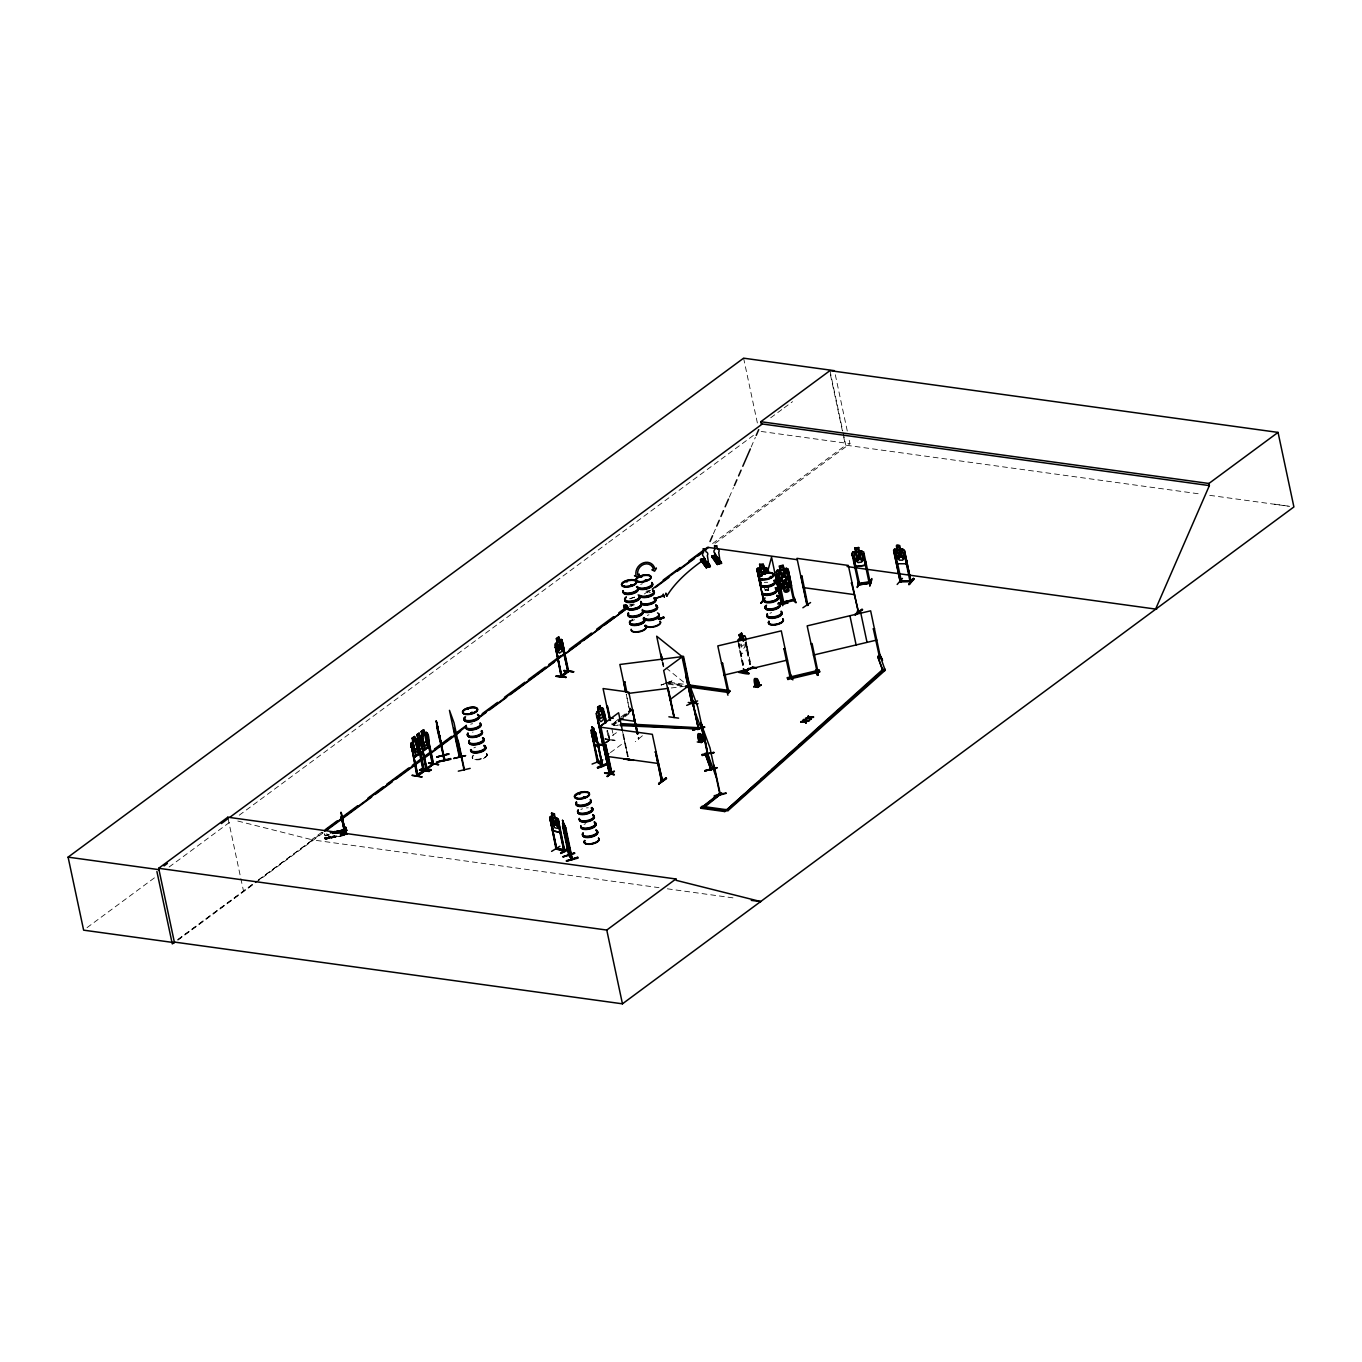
<?xml version="1.0" encoding="UTF-8"?>
<svg xmlns="http://www.w3.org/2000/svg" width="1362" height="1362" viewBox="0 0 1362 1362"><rect width="100%" height="100%" fill="white"/><g stroke="black" fill="none" stroke-linecap="round" stroke-linejoin="round"><path stroke-width="0.75" stroke-dasharray="5 3.75" d="M739.975 651.019L741.49 654.049L747.04 649.963L747.074 645.792M747.023 649.963L747.091 645.792M472.614 732.262L473.023 732.109M487.358 754.565L487.29 755.484L486.83 753.765M632.24 604.711L631.117 604.847L632.377 604.558M745.184 643.817L744.622 647.563L742.409 649.197L739.907 643.834M487.273 755.484C484.395 759.587 476.53 761.273 472.699 758.515M629.755 708.802L628.41 714.08L629.806 711.253M630.265 708.138L628.886 713.943L630.231 708.155M608.678 739.481L609.257 739.43M609.393 738.953L609.001 740.434M713.382 533.819L715.901 528.03M729.334 497.147L733.539 487.511M751.177 446.991L755.382 437.338M333.23 836.54L334.643 835.945L333.264 836.149M472.75 756.08L472.631 758.719M613.581 734.305L613.343 735.31M638.046 738L638.71 739.106L638.557 738M638.08 738.238L638.829 737.761L638.489 738.817M610.057 740.043L605.068 743.703M631.1 606.396L633.347 604.047M613.853 724.329L614.977 723.273L614.058 725.248L613.853 724.329L618.042 724.55M334.524 836.455L324.803 838.311M604.575 742.903L608.746 739.787M604.745 743.652L609.955 740.06L607.895 730.321M616.441 732.705L609.393 737.489M642.404 735.752L635.322 741.626M770.705 417.776L782.435 409.111M784.12 407.868L792.514 401.671M87.049 927.624L155.438 877.094M169.126 866.998L232.408 820.247M239.235 815.208L606.907 543.608M608.627 542.348L753.986 434.972M178.116 939.593L256.448 881.554M258.15 880.295L312.63 839.911L236.358 820.673M321.824 832.216L311.592 839.775L658.953 887.649M644.362 593.968L649.487 590.172M712.615 543.54L845.785 445.17L1201.335 494.168M177.724 939.576L256.992 881.027M258.678 879.784L322.879 832.352M647.12 592.845L650.525 590.325M177.843 940.189L253.877 884.023M255.579 882.763L323.901 832.301M629.636 606.465L633.058 603.945M715.033 543.387L849.973 443.706L849.105 439.654M616.901 722.677L613.7 725.044L611.827 724.788L619.642 717.961M621.225 716.787L630.827 709.687M611.827 724.788L616.628 721.247M623.03 716.514L631.032 710.606M611.64 723.869L613.513 724.124L616.714 721.758M623.098 717.042L632.7 709.942M624.903 716.77L629.704 713.228M744.01 644.686L741.813 646.32L741.098 642.966M610.414 752.607L624.8 741.967M609.444 740.485L607.248 730.798M609.631 739.975L607.554 730.27M667.005 682.992C686.431 675.756 646.916 689.819 666.614 683.128M629.789 598.718L635.696 596.709M629.857 598.837L637.705 596.198M649.282 592.555L650.372 592.368M631.117 605.903L634.539 604.728M325.195 835.876L328.957 834.429M325.075 835.519L329.076 834.736M324.786 834.821L324.548 833.833L325.16 835.655L329.11 834.889M329.178 835.144L325.058 835.349M324.854 838.447L326.846 837.153L327.425 838.72M328.361 837.051L330.489 836.285L331.068 837.851M324.718 838.09L334.524 835.774M336.652 835.859L324.701 837.919M343.003 835.723L325.195 839.179L338.866 835.945M344.841 834.855L325.212 839.332L344.875 834.974M671.262 687.98L683.588 686.431M614.79 740.485L605.034 739.14M638.608 739.106L638.778 737.744M629.84 711.492L626.248 694.109L629.755 711.492M764.252 582.357L767.708 582.289M765.614 589.644L767.827 589.593M768.577 590.189L765.018 590.376A7.627 3.082 -12 0 1 768.594 589.065M614.058 725.248L618.246 725.469M738.289 643.579L742.92 666.903M604.898 738.732L615.096 740.332L605.375 738.987M761.188 431.465L849.973 443.706M1209.745 495.342L1289.695 506.358M669.61 682.26L684.116 684.252M665.66 682.6L682.226 684.882M668.214 683.298L682.702 685.29M668.402 684.201L682.907 686.21M667.346 888.807L734.51 898.069M1274.509 504.178L1288.077 506.102M672.062 680.796L661.302 685.035M666.069 667.959L685.018 683.179M334.609 835.315L335.239 837.136L334.66 835.57M328.31 836.796L328.889 838.362M326.778 833.578L327.289 834.889M324.667 837.664L325.297 839.486M835.315 374.754L847.385 431.533M829.952 370.634L842.703 430.681M843.146 432.741L845.785 445.17M830.462 374.788L843.231 434.767M843.657 436.844L845.427 445.119M743.601 358.172L757.391 423.071M767.964 586.716L768.679 590.359L764.984 590.427L764.269 586.784M767.759 586.647L768.526 590.24M745.831 639.987L750.649 663.686M745.763 642.217L750.734 665.592M745.457 642.745L750.428 666.103M745.116 642.694L750.087 666.069M738.919 643.102L743.89 666.478M738.596 643.051L743.55 666.427M737.915 641.349L743.243 666.954M662.988 662.204L663.839 666.222M662.562 661.864L663.89 668.367M662.068 661.523L663.447 668.027M623.558 734.578L628.257 756.676M622.366 730.509L627.933 756.642M622.911 734.765L627.61 756.88M613.513 724.124L613.7 725.044M611.793 728.244L613.36 735.616M606.907 730.764L608.899 740.553M333.009 837.392L332.481 836.081M228.101 818.579L240.41 876.515M240.853 878.575L243.628 891.599M764.865 589.848A7.746 3.133 -12 0 1 766.568 589.116M769.922 613.309A7.627 3.082 -12 0 1 771.59 612.594M580.876 809.471A7.627 3.082 -12 0 1 582.578 808.773M586.426 807.904A7.627 3.082 -12 0 1 588.299 807.802M584.026 824.385A7.644 3.099 -12 0 1 585.745 823.687M470.673 724.209A7.644 3.099 -12 0 1 472.58 723.682M486.694 753.697A7.661 3.099 -12 0 1 478.607 759.417A7.661 3.099 -12 0 1 473.806 755.178M486.592 753.544A7.593 3.082 -12 0 1 479.543 759.077A7.593 3.082 -12 0 1 472.818 755.876M473.857 747.891A7.644 3.099 -12 0 1 475.559 747.176M646.014 591.244A7.627 3.082 -12 0 1 649.844 590.802M640.685 584.417A7.627 3.082 -12 0 1 642.404 583.719M647.29 615.454A7.627 3.082 -12 0 1 648.993 614.756M631.44 621.225A7.627 3.082 -12 0 1 634.556 619.71M629.567 604.949A7.61 3.082 -12 0 1 631.27 604.251M631.253 620.749A7.746 3.133 -12 0 1 632.683 619.914M631.168 620.323A7.746 3.133 -12 0 1 632.598 619.489"/><path stroke-width="1.5" d="M601.936 764.354L602.889 764.525L597.782 761.835M602.481 765.24L595.483 732.518L596.318 734.186M344.671 828.266L346.135 827.892L343.616 828.249L343.888 829.509M418.985 754.088L424.484 749.917L424.603 745.831L422.68 743.907L419.087 733.045L416.755 734.799L417.725 738.476L416.108 739.702L421.454 735.531L422.543 736.178L424.45 749.985L419.104 754.105L417.691 751.007M419.717 753.339L419.768 749.287L418.134 747.244M419.905 753.424L414.269 757.51L419.973 753.39L417.811 739.6L419.768 742.154L420.926 737.404L420.466 742.613L422.901 745.712L420.16 743.737L418.883 748.742L419.496 743.312L417.164 740.468L422.186 735.02L421.267 737.2M428.894 746.58L429.132 742.494M429.081 746.665C429.081 743.158 429.626 728.636 424.28 733.488L423.514 729.896M563.97 649.725L564.106 653.879L564.157 649.708L561.995 640.038L560.889 639.374L562.097 640.055M605.494 722.439L605.443 718.251L605.528 722.439L599.842 726.525L598.463 723.494M468.511 708.989L467.66 709.279M467.643 708.887L468 708.58M471.592 712.564L471.065 713.262L473.159 712.547M473.006 712.701L472.495 713.262M549.873 817.506L553.466 830.939L560.14 832.454L560.259 828.981M560.14 832.454L558.318 819.379L557.041 817.949L550.503 816.4L549.669 817.489L556.445 848.918L565.043 850.824L564.515 849.973M580.28 793.382L579.65 793.995M582.953 797.826L584.128 797.519M583.413 797.74L584.4 797.247M626.197 581.812L627.286 581.608M626.639 581.148L627.15 581.625M630.555 585.762L631.832 585.66L631.423 584.843M630.385 585.422L632.189 585.064M641.672 576.858L640.668 576.654L641.808 576.398M641.23 576.841L641.059 576.177M644.567 580.944L645.486 579.923M644.873 580.706L646.269 580.553L645.673 579.889M646.439 580.365L646.116 580.638M698.876 741.49C693.547 723.409 708.717 742.137 700.34 741.881C695.846 738.613 700.732 725.844 702.996 740.809M755.314 686.346C749.985 668.265 765.172 686.993 756.778 686.737C752.284 683.486 757.17 670.717 759.434 685.682M412.226 775.54L421.982 776.953M431.022 770.177L421.062 769.121L431.005 769.581M421.897 776.902L412.141 775.131M430.75 770.449L421.062 769.155M597.492 744.929L603.689 745.44M597.799 744.605L603.707 744.776L602.957 745.32L597.067 715.544L609.733 773.974L602.957 743.669M597.748 744.061L603.519 744.912M739.004 672.47C742.477 668.436 759.877 677.374 739.021 672.368M345.659 832.012L344.841 831.671M707.559 564.14L707.661 565.145M718.438 561.042L718.915 561.944M707.917 564.617L707.116 564.311L707.934 564.719M693.156 702.4L692.134 702.503L692.883 703.235M551.593 851.369L559.901 846.245M707.389 752.777L705.584 742.171M711.066 768.662L710.879 770.245L711.202 768.985M710.981 770.262L700.817 722.83L709.994 747.891L719.987 794.897L719.613 793.757M718.591 561.025L718.693 561.723M663.907 595.926L654.407 598.701L663.72 595.313M906.036 563.732L906.513 560.157L905.985 563.783L897.49 563.732L895.668 560.088L897.49 563.732M566.677 833.97L566.762 836.132L562.523 820.316L565.809 827.977L572.415 859.473L569.197 855.217L562.591 822.988L565.213 826.342M562.54 823.857L562.727 822.954L563.408 823.874M758.191 575.99L758.753 572.329L767.436 572.159M443.45 756.165L436.64 726.661M443.399 755.791L444.965 760.422L436.623 723.562L436.589 724.414M422.646 743.856L422.033 747.738M789.551 576.041L787.559 572.67L778.332 574.662L777.77 578.578L778.468 574.815L787.508 572.874L789.415 576.092M780.426 584.638L778.366 581.404L780.341 584.775L789.568 582.783L790.164 578.935M899.397 553.636C899.414 550.248 904.726 548.545 900.691 554.623L903.823 558.965L900.129 555.39C899.737 560.991 895.328 559.033 899.175 554.589L896.043 550.469L899.72 553.789M852.952 552.206L852.033 553.568L855.915 566.592L865.142 565.298L865.738 561.536M607.214 776.187L613.99 771.352M607.282 776.646L614.432 771.318M613.99 771.318L607.265 776.136M802.882 607.775L810.56 602.549M782.605 573.691L785.499 569.793L783.882 574.475L787.406 578.033L785.653 582.664L788.99 586.239L785.057 583.634C784.716 589.354 779.694 588.367 784.018 582.987L780.528 579.497L782.265 574.798L778.928 571.223L782.861 573.811M858.622 584.894L851.914 553.483C853.089 550.452 858.077 553.176 854.808 548.069L858.724 547.524L859.371 551.304L861.601 552.24L863.014 558.948L861.669 562.08L858.009 562.591L855.421 560.003L853.991 553.295L855.711 551.814L854.808 548.069M853.378 555.526L852.306 555.679L853.378 555.526L859.711 584.724L859.524 583.481L858.4 583.838M853.94 563.187L855.932 566.524L865.159 565.247M858.724 547.575L854.791 548.12M859.49 551.167L863.678 551.899L870.369 583.242L858.503 584.928L858.315 583.634M862.027 550.81L852.867 552.087M862.98 554.011L864.07 553.874L862.98 554.011L869.262 583.447L869.041 582.374M858.826 582.068L857.209 587.516L858.775 581.591M858.809 581.591L857.737 586.818M859.524 583.481C871.731 580.553 876.481 583.072 858.554 584.707M870.046 582.017L870.233 583.259M871.578 580.45C866.113 597.986 875.63 564.907 869.926 585.643M869.841 585.762L870.88 579.974M897.166 584.451L902.444 578.39M763.435 600.608C764.065 597.816 765.223 600.404 760.728 603.145M761.205 603.111L763.333 600.319M726.61 690.398L727.921 695.216M817.762 674.735L816.025 669.985M815.957 670.07L817.949 675.28M817.285 675.416L815.532 670.666M817.83 675.212L815.974 670.564M782.094 600.625L782.656 605.681L782.231 600.693M781.941 603.979L775.318 574.832L781.873 604.251L781.788 603.111M767.759 571.138L771.556 557.075L781.379 604.285L787.73 603.008L779.728 604.064M413.282 743.09L415.938 739.583M623.694 682.056L624.766 681.919L623.694 682.056L625.822 692.1M711.304 769.717L697.719 706.844L688.542 681.783L698.536 729.147L686.244 674.326L687.316 674.19M692.168 702.792L693.343 702.145M692.356 703.575L693.224 703.286M693.803 701.805L693.054 705.754M693.003 705.925L693.956 702.247M417.811 774.74L417.317 776.323L411.205 743.005M410.864 744.861L411.341 743.022M422.714 749.509L426.544 769.547L419.888 738.085L420.364 736.246L426.034 732.313M560.991 639.391L555.458 643.545L554.913 645.282L561.467 676.761L561.944 675.212M555.492 643.46L556.956 654.918M602.974 745.269L596.301 713.858C596.607 711.202 601.272 706.606 603.315 708.717L606.226 722.541M596.897 712.02L596.301 713.858M776.68 590.308L777.753 586.29M704.716 562.097L704.29 561.485M604.626 773.207L614.279 774.518M668.878 716.804L678.599 718.149M419.258 752.011L423.327 771.539L423.888 769.888M425.88 768.423L427.072 767.947L426.136 769.513L422.492 751.943M432.265 763.724L433.32 763.248M432.98 763.18L432.537 764.661M602.6 745.167L603.519 743.975M764.065 573.181L765.597 569.146L764.286 569.163L763.095 572.363L759.349 569.129L762.533 573.181M750.922 668.061L744.044 672.777L745.014 671.228M568.329 671.398L561.229 676.591M598.48 743.771L598.582 747.023L594.479 744.18L593.1 740.298L591.517 729.743L592.657 730.509L593.543 737.983L596.658 742.545L594.377 731.752M591.125 730.73L591.517 729.743M783.916 568.856L783.133 565.213L779.2 566.047L780.137 569.793L778.434 571.41L779.864 578.118L782.435 580.57L783.848 587.26L787.525 586.46L786.095 579.752L787.457 576.484L786.027 569.776L783.814 568.993L783.031 565.349M569.571 855.625L563 826.019L569.52 855.574M571.58 859.184L563.732 825.236L566.149 833.255M710.028 541.531L712.547 535.743M716.735 526.09L719.255 520.301M720.941 516.453L723.46 510.665M725.146 506.8L728.5 499.088M734.373 485.57L736.893 479.782M738.579 475.934L741.098 470.145M742.784 466.281L750.343 448.915M756.216 435.414L758.736 429.626M1155.606 609.086L1209.371 485.604L1208.911 483.476L1278.05 432.401L1293.9 506.936L622.451 1003.828L174.353 942.061M419.104 754.105L417.589 750.99L416.721 740.536L417.623 738.408M414.525 736.484L412.056 738.221L416.074 756.268L413.026 741.779L412.09 743.958L413.52 750.666L415.308 752.675L417.623 751.075L414.525 736.484L418.338 754.599M558.709 636.939L556.241 638.659L557.211 642.336L556.292 644.396L557.705 651.104L559.51 653.113L561.706 651.479L562.285 647.733L558.607 636.922L559.373 640.515M739.191 640.48L740.128 638.42L739.157 634.743L740.026 638.352M714.624 545.515L714.795 549.448A2.724 2.452 -35.3 0 0 715.033 553.381L717.57 562.608L715.033 553.381M628.648 759.996L628.733 758.668M760.864 576.092L761.988 575.598L760.643 569.197L764.099 569.129L765.172 574.151M769.802 577.505C773.718 574.73 768.747 579.633 770.705 576.484M771.965 577.13L771.062 576.449M556.53 848.237L557.109 848.015M552.342 816.808L551.576 813.216L554.419 813.863L555.032 817.609L558.318 819.379L564.736 851.046L556.037 849.105L550.231 819.703L556.752 849.309L557.007 847.998M557.654 821.626L558.726 821.626L557.654 821.626L563.868 850.909L564.072 849.599M632.274 585.524L631.236 584.843M641.196 576.756L641.877 576.705M646.32 580.587L645.384 580.348M579.94 793.774L579.378 793.246M582.97 797.689L584.553 797.945M779.932 588.095L781.482 589.014L790.624 587.226L791.577 585.626L788.104 569.231L786.453 568.312L777.293 570.218L776.323 571.819L782.792 603.196C784.342 600.676 791.577 600.642 794.233 599.399M703.575 558.982L704.529 558.522M704.29 558.795L700.357 559.884L706.231 567.494M715.748 554.947L711.883 556.054L717.314 564.549L711.696 556.683L715.816 555.202L714.812 555.781L716.548 558.982M711.713 556.7L713.058 556.292L711.883 556.054M712.547 556.462L718.574 564.174L717.519 564.277M705.925 567.733L710.402 566.439L707.065 561.723L703.167 563.136L707.048 562.029M706.163 567.511L700.63 559.646L706.486 567.596L705.329 565.281L705.601 566.558L709.466 565.434M718.302 558.573L721.179 563.425M897.064 549.363L895.498 550.554L896.928 557.262L899.346 560.157L902.717 560.174L903.925 557.313L902.495 550.606L900.435 549.397L899.822 545.617C892.365 542.536 900.435 551.406 894.442 549.226L893.574 550.503L900.299 581.897L911.297 581.693L910.906 580.842M727.376 691.658L728.823 691.811M727.614 692.73L728.993 692.577L722.592 663.226L721.519 663.481L722.592 663.226M789.909 677.34C791.731 674.701 790.42 680.608 790.011 676.778M818.153 671.67L816.962 671.738L818.256 671.943M811.003 643.783L812.075 643.528L818.187 672.811L817.847 671.483M763.673 600.353L756.829 569.231L757.783 567.869L766.38 567.699L767.947 568.941L768.73 572.874L766.38 567.699M758.43 571.138L757.272 571.342L758.43 571.138L760.762 583.021A7.746 3.133 -12 0 0 767.862 586.222A7.746 3.133 -12 0 0 774.757 580.553M763.946 567.801L763.231 564.157L759.536 564.226L760.405 567.988L758.804 569.231L760.234 575.939M758.872 578.867L760.779 582.408M760.694 603.213L763.895 599.025M764.763 600.353L764.388 599.467A7.61 3.082 -12 0 0 772.322 602.379A7.61 3.082 -12 0 0 777.123 596.488M674.071 717.468L663.669 670.496L682.856 656.314L692.9 703.541M692.969 702.281L691.777 702.452M703.286 548.733L703.422 552.597A2.724 2.452 -35.3 0 0 703.711 556.581L706.282 565.877M714.437 545.856L716.718 545.77M703.916 561.995L705.499 561.416L705.005 562.251M716.872 558.778L715.322 559.05M782.758 603.025L794.608 600.489M894.442 549.226L902.887 549.346L904.47 550.503L911.025 581.949L904.47 550.503M894.187 552.444L895.174 552.444L901.508 581.659L900.061 580.587M900.52 549.278L902.921 549.226M910.071 581.71L903.976 552.512L911.093 581.693M904.811 552.7L903.823 552.7M901.116 580.774L899.89 580.791L901.303 581.625M909.867 580.893L911.008 580.604M909.918 580.944L901.167 581.08L910.803 580.893M908.812 584.553L913.562 578.475L908.812 584.553L914.225 579.054L913.493 578.475M603.025 765.597L597.952 762.073M423.156 770.79L416.721 775.199L417.47 774.672M418.134 775.778L411.494 746.529L416.976 776.272L424.484 771.045L417.742 739.702L416.704 739.089M433.644 764.269L426.97 732.824L425.863 732.33M602.396 744.146L603.451 743.669M567.648 670.972C571.887 669.712 561.587 676.863 561.672 676.659M568.703 671.483L561.927 640.14M620.136 724.669L697.582 728.772L698.706 727.717L621.259 723.614M620.34 725.571L699.2 728.993M761.426 575.939L761.477 575.275M885.062 669.951L880.056 655.905L877.758 656.45L882.559 669.593L884.772 670.649L727.972 810.662L725.963 810.526L882.559 669.593L884.874 669.048L874.83 677.578M725.963 810.526L744.963 793.552M748.13 790.726L756.046 783.644M760.796 779.404L768.713 772.339M771.879 769.513L794.063 749.713M798.813 745.457L806.73 738.391M813.063 732.739L833.646 714.352M836.813 711.526L846.33 703.03M851.08 698.791L871.663 680.404M725.759 809.607L727.785 809.743L884.568 669.729M471.15 713.007L471.848 712.377M579.548 793.62L579.361 793.433A7.61 3.082 -12 0 0 577.403 799A7.61 3.082 -12 0 0 589.44 794.88A7.61 3.082 -12 0 0 579.293 793.28L579.514 793.45M583.481 797.11L584.843 797.059M727.512 691.624L727.938 692.883L717.808 645.911L781.277 630.861L791.271 677.816M727.734 692.696L728.874 692.594M791.169 676.71L789.841 677.033M790.318 678.055L791.186 677.612M816.791 671.789L817.353 673.015L807.172 625.873L870.641 610.823L880.584 658.016L879.324 657.471M818.256 672.76L817.353 672.981M879.511 657.131L880.584 656.842L880.703 657.982M755.348 685.869L756.897 684.984M783.048 603.196L782.52 601.97L783.593 601.681M782.69 602.106L794.54 599.569M602.106 765.376L595.96 736.212M419.138 733.25L416.755 734.799M421.454 735.667L419.854 736.638M419.309 746.359L421.471 744.725M419.956 749.253L422.084 747.602L423.565 750.768L429.132 746.631M668.095 688.048L674.36 717.297M623.966 758.923L633.807 760.217L624.154 758.872M698.042 703.694L688.236 702.486M609.801 773.922L609.87 772.68M614.143 774.74L604.558 772.68L614.347 774.603M704.784 558.641L700.596 559.51L707.287 567.341M707.236 567.392L701.362 559.305M709.602 566.694L707.797 563.102M551.576 813.216L552.717 824.538L554.76 827.738L557.416 828.334L558.216 825.781L556.803 819.073L555.117 817.558M411.818 746.58L410.847 747.023M418.168 741.847L423.735 771.539M420.347 740.298L427.225 769.087L427.038 767.913M426.357 735.514L427.327 735.088L433.201 764.252L426.221 769.462M428.996 763.265L438.683 764.559L428.962 763.214M423.497 770.824L417.606 774.927M432.656 764.065L426.323 768.491M597.407 715.595L596.42 716.02M603.111 711.339L605.579 723.018M801.895 576.041L800.771 576.109L801.895 576.041L807.955 605.443L806.968 605.307L796.991 558.352L848.356 565.434L858.332 612.389M605.852 744.912L604.728 744.98L605.852 744.912L612.168 774.144L610.84 774.212M806.644 604.234C809.947 604.983 806.083 604.217 807.002 605.375M852.374 583.004L851.25 583.072M748.879 668.35L744.265 671.772M749.202 668.384L743.856 671.738M743.669 668.895L744.486 672.794L750.751 668.112M612.066 774.127L610.874 774.246L612.168 774.11M611.01 774.229L600.965 727.24L652.33 734.322L662.409 781.277L661.438 781.158L655.48 751.756L662.664 781.107L661.643 780.937L655.48 751.756M656.348 751.875L655.224 751.943M857.532 612.321L857.549 610.976L858.554 612.134M862.197 609.563L855.115 614.909M854.927 614.381L862.078 609.103M855.472 614.96L862.64 609.665M661.268 780.137L662.443 780L661.098 780.103M658.833 783.252C681.102 766.312 643.698 795.851 665.967 777.923M658.97 783.848L666.171 778.451M659.089 783.797L666.614 778.536M607.537 706.18L610.516 720.26M637.212 733.914L632.343 709.602L637.91 733.795M751.296 900.384L760.847 901.61L676.216 880.346L675.927 878.984L227.812 817.217L158.673 868.292L174.472 942.674L83.627 930.161L68.1 857.141L743.601 358.172L834.446 370.685M1209.371 485.604L761.256 423.837L760.796 421.709L829.952 370.634L1278.05 432.401M164.019 865.926L167.39 863.44M221.359 823.567L228.101 818.579L227.812 817.217M229.803 817.319L762.311 423.974M422.084 735.071L421.216 731.462L423.684 729.726L427.515 747.84M414.457 736.672L412.056 738.221M421.216 731.462L423.633 729.913M413.026 741.779L411.256 743.09L416.704 738.936L417.981 739.719M416.67 740.587L415.223 740.264L416.874 738.919M422.441 736.331L424.638 734.697M556.445 638.744L558.658 637.11M414.695 749.798L416.908 748.164M423.871 743.039L426.068 741.405M561.127 676.71L555.645 646.967L561.689 676.216M555.985 647.018L554.998 647.444M561.399 642.728L562.387 642.285L568.09 671.483M424.603 745.831L426.681 744.282L427.259 740.536L425.829 733.829L424.45 733.318M423.463 750.598L428.996 746.597M703.337 548.784L705.193 548.716M174.711 942.112L172.293 943.917L156.902 871.51M325.229 829.696L337.18 820.86M340.602 818.341L357.661 805.742M367.893 798.166L383.267 786.827M386.672 784.308L408.855 767.913M412.277 765.393L431.039 751.535M434.461 749.015L451.52 736.399M454.942 733.88L465.174 726.321M482.233 713.722L497.59 702.366M504.417 697.327L524.898 682.209M528.32 679.672L545.379 667.074M548.801 664.554L560.735 655.735M569.265 649.419L591.466 633.041M596.573 629.261L613.649 616.645M618.757 612.866L625.584 607.827M663.141 580.093L680.2 567.494M688.729 561.178L707.508 547.32L796.702 559.612M564.106 653.879L558.556 657.965L557.041 654.85L558.59 657.812M324.582 831.092L466.23 726.474M478.164 717.638L626.86 608.32M652.245 589.065L708.563 547.456M327.323 829.781L371.724 796.974M375.146 794.455L392.222 781.839M395.644 779.319L419.547 761.647M422.969 759.128L460.543 731.377M479.339 717.485L486.166 712.445M489.571 709.925L506.664 697.31M510.069 694.773L554.487 661.983M566.439 653.147L580.11 643.051M583.515 640.532L600.608 627.916M604.013 625.379L627.933 607.724M655.258 587.533L668.929 577.437M677.459 571.138L694.535 558.522M697.957 556.002L701.379 553.466M573.674 671.738L564.089 670.462M567.375 671.228L561.382 675.62L567.699 671.279M563.681 670.751L573.708 671.789L563.766 670.598M597.629 707.236L600.097 705.499L600.812 709.279L602.242 709.602L603.672 716.31L603.094 720.055L600.897 721.673L599.11 719.681L597.629 707.236L598.497 710.845M597.833 707.304L600.046 705.669M597.135 717.246L604.234 712.02L605.562 718.268M599.399 726.933L618.603 712.752L622.332 730.287M618.314 720.583L621.515 718.217M618.501 721.502L623.302 717.944M739.157 634.743L741.626 633.024L744.486 640.463M738.374 639.629C741.422 636.037 746.342 633.007 745.763 640.072M740.383 639.612L742.579 637.978L743.294 641.332M669.866 699.693L689.07 685.512M605.613 756.148L608.814 753.782M686.857 685.869L728.278 691.573L729.674 690.534L729.862 691.453L728.466 692.492L684.984 686.482M753.663 686.703L756.71 684.337M761.171 685.052L757.817 687.384L753.697 686.806M697.259 741.949L701.379 742.511L704.665 739.975M701.379 742.511L704.733 740.179M800.737 721.673L804.227 720.856L800.873 722.286L804.448 721.162L805.912 723.018L805.248 721.026L808.909 720.804L805.248 721.026M804.346 721.468L803.699 719.494L805.146 721.332L808.909 720.804M805.402 718.234L808.892 717.399L805.538 718.83L809.13 717.706L810.594 719.562L809.913 717.57L813.454 716.735L810.049 718.183L808.364 716.037L809.028 718.012M803.274 720.515L803.699 719.494M807.938 717.059L808.364 716.037M702.111 807.223L701.907 806.304L725.98 809.624L726.184 810.543L724.788 811.565L700.698 808.245L719.902 793.007L721.775 793.263L705.618 806.27M700.698 808.245L720.106 793.927M703.779 806.559L721.775 793.263M700.511 807.343L724.584 810.662L725.98 809.624M158.673 868.292L606.771 930.059L675.927 878.984M705.499 561.791L704.103 562.114M692.39 703.371L693.701 703.201M554.419 813.863L551.491 813.267M549.942 819.89L551.014 819.89M553.466 830.939L560.242 832.386M563.902 849.888L556.871 848.526M560.599 852.901C575.53 842.125 568.226 852.033 560.667 852.97M560.735 853.514L569.503 848.441M423.974 771.011L419.905 751.535M744.52 671.211L744.708 672.249M332.958 832.42L334.49 832.233M334.337 832.42L332.975 832.88M760.847 575.751L762.022 575.666L761.035 575.547M761.835 575.768L761.171 575.564M858.162 583.838L870.131 582.17M583.021 797.689L583.617 797.042M433.014 764.729L426.681 735.565M426.612 769.496L433.269 764.184M417.504 776.221L424.382 771.045L424.229 769.939M563.051 650.508L568.073 671.926M561.74 676.233L555.645 646.967M674.122 717.468L667.755 687.997M715.476 558.573L716.735 558.352M459.403 757.306L449.46 710.334L454.04 722.864L464.033 769.836L463.591 768.594M770.534 576.756L771.488 576.688M631.934 585.013L630.776 585.149L631.627 585.354M636.786 608.763L635.918 609.001M651.223 603.809L650.372 604.047M477.807 736.246L476.938 736.484M584.4 797.706L585.166 797.196L584.145 796.889M589.695 820.809L588.827 821.048M417.691 775.693L411.494 746.529M592.623 730.713L591.891 726.916L593.645 728.091L594.258 731.803M591.057 730.645L598.361 762.414L591.568 732.875L597.356 762.311L602.702 765.767L596.335 736.059M594.292 731.717L595.603 732.484L591.397 729.794M592.061 733.199L591.193 733.028M593.1 740.298L594.581 744.231L598.633 746.836M597.492 760.983L597.884 762.55M592.078 764.065L602.855 759.911M608.15 763.026C602.889 768.594 586.75 770.194 608.184 763.095M608.525 763.741L597.509 767.776L608.337 763.605M808.211 605.222L807.189 605.086L801.009 575.922M858.588 612.185L851.505 582.885M610.857 772.935L611.947 773.037M661.506 779.881L662.29 781.311M660.842 653.811L662.187 660.332M685.75 674.258L693.394 703.473M691.743 701.924L691.675 702.452M691.692 702.196L685.75 675.927M697.616 700.936L686.703 705.363M716.327 559.05L716.684 558.148M628.086 607.077C623.098 613.155 623.03 599.161 624.511 608.167M663.72 617.105L658.118 619.012L663.754 617.173L660.366 619.199M660.11 618.859L663.856 617.65M660.11 618.978L664.077 617.854M790.164 677.884L783.916 648.704L785.057 648.601L783.916 648.704M880.346 656.927L879.426 657.148M793.178 599.689L794.523 600.727L794.369 599.416M770.603 576.926L771.607 576.586M564.345 825.321L572.04 858.996M565.809 827.977L565.077 826.274M565.758 830.343L572.006 859.592L568.72 855.421L562.591 826.121M564.549 833.425C570.235 843.078 567.154 838.447 568.158 840.78L565.792 837.443M563.136 856.8L574.713 853.395M563.17 856.936L574.628 852.918L563 856.647M571.853 857.975L569.367 854.893M566.32 860.699L577.863 857.226L566.422 861.227L578.169 858.06M704.426 558.148L704.988 558.948L701.158 560.31L705.039 559.203L704.477 558.403M716.327 555.73L712.496 557.109L716.378 555.985M705.363 559.476L701.549 560.838L705.414 559.731M716.701 556.275L712.871 557.637L716.752 556.513M717.263 557.058L713.433 558.437L717.314 557.313M706.418 560.974L702.605 562.353M717.757 557.773L713.926 559.135L717.808 558.028M708.189 564.243L706.946 564.515L707.457 566.711M719.459 560.957C719.851 566.149 720.634 559.527 718.285 561.297L718.727 563.442M707.048 563.323C711.934 572.125 709.227 561.348 709.108 565.281L705.839 566.217M718.029 558.335C723.443 568.601 720.975 559.51 720.447 562.063L717.178 563.017M705.891 566.081L708.853 565.128L707.355 555.526A2.724 2.452 -35.3 0 0 706.01 551.848L705.346 548.92M717.229 562.881L720.192 561.927L718.693 552.325A2.724 2.452 -35.3 0 0 717.331 548.648L716.667 545.719M720.804 562.234L716.923 563.357L716.65 562.08L717.314 564.549M645.673 580.535L645.877 580.484M472.648 713.382L471.201 713.228M807.564 604.37L806.747 604.268M858.213 611.334L857.294 611.249M611.538 773.258L610.653 773.173L611.64 774.348M611.197 774.008L604.983 744.793M611.81 774.348L605.613 745.099M793.637 600.642L787.321 571.512L788.394 571.274M873.331 628.835L874.472 628.733L873.331 628.835L879.733 658.204M790.607 675.246L792.224 679.468M728.534 691.607L727.495 691.845M882.321 659.991C874.285 643.698 886.968 668.061 880.737 657.744M817.149 672.828L818.409 672.709M701.736 724.073L704.886 738.562M692.73 729.93L704.648 727.223L698.451 728.721L683.554 656.45L619.863 664.486L625.771 692.288M692.662 729.76L696.595 729.147M705.925 754.156L702.077 755.484L706.027 754.514L701.839 754.616L713.96 752.641M709.874 753.203L713.858 752.318M709.908 753.305L713.96 752.607L709.994 753.578M714.011 765.121L720.413 794.795L720.055 793.212M705.005 770.977L716.804 767.64L704.937 770.807M704.92 770.517L716.804 767.657M704.954 770.858L716.906 768.117M714.148 795.748L726.031 792.905M726.133 793.365L714.352 796.515M442.854 755.587L444.54 760.473L436.232 720.958L439.245 734.067M436.657 722.541L438.104 728.142M437.423 726.133L438.258 728.959L437.934 727.155M453.648 727.972L459.896 757.187M438.615 733.965L438.411 731.564L439.654 736.399L436.93 725.503L439.705 738.034M440.318 738.596L440.896 741.694L439.568 737.983M724.022 675.109L787.491 660.059M813.369 655.088L876.839 640.038M458.143 740.298L464.442 769.734L464.255 768.44M436.998 756.914L448.949 754.225M437.049 757.034L448.864 753.748L436.981 756.863M787.389 677.646L819.124 670.121L819.652 671.943L787.917 679.468L787.389 677.646L787.594 678.565M444.489 760.473L444.608 759.145M450.805 759.298C433.746 762.89 429.388 763.776 450.72 759.043M789.568 678.089L819.328 671.04M450.601 758.532L438.683 761.307M819.464 671.04L787.73 678.565L787.917 679.468M877.758 656.45L877.945 657.369L880.516 656.688M465.549 755.672L453.631 758.498L465.515 755.604M470.179 768.372L458.296 771.164M344.978 829.85L340.994 812.314M341.811 819.958L341.232 815.991M340.96 812.467L342.339 817.234M341.743 817.83L341.266 816.553M342.526 819.209L344.824 829.901L342.015 816.672M341.504 817.54L343.037 824.555L342.798 822.427M343.071 820.69L341.93 816.587M345.114 833.68L342.134 820.503M346.033 829.339L345.761 827.16L346.203 829.816L330.353 832.454M332.345 832.25L334.473 831.484L335.103 833.306M330.455 832.863L346.374 829.305L332.481 832.642M332.6 832.931L346.391 829.764M334.831 833.033L346.544 830.19L338.951 832.812M336.789 832.727L346.663 830.565L346.34 829.169M336.891 832.999L346.561 830.258M344.501 834.531L343.752 832.08L345.931 831.995M344.569 832.676L342.662 823.04M340.364 834.378L346.51 833.118L342.39 834.14M342.509 834.446L346.203 832.829L344.007 833.203L344.603 834.906M705.107 753.458L710.709 768.764L713.024 768.219L713.228 769.121L710.913 769.683L705.312 754.361L705.107 753.458L707.423 752.897M704.546 561.604L705.55 561.604M564.072 850.637L557.943 821.456M788.547 591.312L787.781 587.669L789.483 586.035L788.053 579.344L785.482 576.892L781.822 577.675L780.46 580.978L781.89 587.686L784.103 588.452C781.771 594.683 792.292 592.334 787.934 587.805M782.435 580.553L786.095 579.786M794.199 598.122L795.953 602.821L794.165 597.543M744.486 672.794L743.329 668.844M567.937 671.977L561.74 642.762M666.75 596.215L665.916 593.321L666.75 596.215A468.562 134.276 -5.4 0 1 704.988 558.948M631.236 585.49L630.061 585.779L631.355 585.983M472.069 712.462L472.256 712.326M583.975 797.008L585.047 797.11M602.413 764.712L598.156 761.681M809.692 717.263L813.454 716.735M813.591 717.348L809.811 717.876L808.5 716.65M805.538 718.83L809.249 718.319L810.594 719.562M805.01 720.719L808.79 720.192M800.873 722.286L804.584 721.775L805.912 723.018M777.634 603.877L787.713 603.213M628.137 693.445L667.159 688.508M685.648 686.176L689.751 685.648M756.268 667.993L752.352 667.635M438.326 764.712L428.536 762.975M419.479 770.177L429.166 771.471M901.235 581.88L900.861 580.808M602.43 764.218L602.532 765.716M472.512 712.701L471.388 712.905L472.937 712.854M691.896 703.524L681.97 656.518L656.688 636.207L661.745 659.991M763.35 599.518L764.388 599.263M625.635 724.737L640.293 725.52M650.764 726.082L667.499 726.967M677.97 727.512L692.628 728.295M877.945 657.369L882.746 670.496L884.772 670.649M721.673 563.272L717.859 564.345M900.18 581.88L893.744 550.486M706.435 567.596L700.545 559.254M758.004 684.814L759.468 685.205M556.803 849.275L550.725 820.06M763.503 600.574L756.88 569.163M564.243 849.99L557.16 848.356M564.481 851.046L558.437 821.814M752.216 667.022L756.625 667.857L752.369 667.431M749.083 673.475L739.243 671.653M623.949 759.06L633.619 760.371M760.796 421.709L1208.911 483.476M847.079 566.558L1156.661 609.223M803.205 587.567L854.57 594.649M738.306 639.527L737.932 641.383M757 684.269L761.12 684.933M688.253 684.831L729.674 690.534M694.654 686.601L700.868 687.452M705.022 688.031L711.236 688.883M715.373 689.444L719.511 690.023M723.648 690.602L729.862 691.453M568.448 670.376L567.528 671.977M630.827 709.687L632.7 709.942M603.383 708.598L602.276 707.951M609.274 717.774L613.223 718.319M619.165 719.136L634.964 721.315M599.842 726.525L598.429 723.409M607.18 756.438L658.527 763.52M419.888 738.085L422.118 747.653M410.728 744.844L414.371 757.527L412.873 754.497M706.112 807.768L712.139 808.602M716.157 809.147L722.166 809.981M68.1 857.141L158.962 869.654M550.469 816.57L552.376 817.013M909.424 584.536L913.664 578.918M779.813 588.231L781.465 589.15M743.805 635.611L744.946 636.241M703.03 740.332L699.727 733.863M591.772 726.95L593.611 728.159M902.836 549.414L904.3 550.623M654.645 599.586L654.288 597.918A7.61 3.082 -12 0 1 651.955 603.128A7.61 3.082 -12 0 1 641.366 603.417M807.819 716.446L808.892 717.399M803.137 719.902L804.227 720.856M810.049 718.183L811.139 719.153M805.368 721.639L806.457 722.609M803.818 720.106L805.146 721.332M444.233 759.366L443.28 755.484M568.958 855.013L571.478 858.349M792.905 679.859L791.05 675.143M715.05 555.407L717.348 558.675M715.033 555.56L717.127 558.914M712.684 556.088L718.608 564.157L712.292 556.496M707.559 563.476L709.891 566.609M708.58 566.303L708.138 564.174M551.814 827.092L553.551 830.888M758.957 684.882L756.182 678.719L757.51 683.281M346.152 833.169L345.71 831.024L346.169 831.927M654.458 598.871L654.492 598.957A7.61 3.082 -12 0 1 652.092 603.792A7.61 3.082 -12 0 1 641.519 604.081M728.636 691.538L728.993 692.577M756.165 678.923L758.855 686.176M699.727 734.067L702.417 741.303M694.756 710.998L703.916 736.059M707.031 752.045L716.208 777.106M455.674 739.532L460.254 752.062M436.095 720.992L436.742 722.796M436.742 723.188L437.185 724.839M345.573 827.211L345.659 827.704M346.646 830.565L346.101 829.22M346.118 831.756L346.782 834.395L346.357 833.357M344.143 829.696L344.467 831.075L343.888 829.39M332.294 831.995L332.873 833.561M699.591 733.846L701.072 738.425M341.13 812.722L341.539 813.676M757.885 686.567L755.995 678.991L756.778 686.737M699.557 734.118L701.447 741.694M438.428 731.871L439.858 736.944L439.517 734.85M794.063 597.509L795.17 602.362M786.453 568.312L788.104 569.231L794.523 600.727M777.293 570.218L776.476 571.836L779.932 588.163M776.715 573.964L777.753 573.572L783.882 603.025M342.168 821.712L341.93 819.583M882.559 669.593L882.746 670.496M860.818 613.155L867.032 642.353M849.922 615.743L856.119 644.941M819.124 670.121L819.652 671.943M785.482 576.909L784.069 570.201L780.392 570.984L781.822 577.692M766.653 572.449L763.129 564.277M759.673 564.345L760.439 567.937M741.456 633.177L742.222 636.769M720.532 560.974L721.009 562.864L717.74 563.8L717.519 562.795M709.193 564.174L709.687 566.064L706.401 567.018L706.197 565.996M728.278 691.573L728.466 692.492M727.785 809.743L727.972 810.662M724.584 810.662L724.788 811.565M697.582 728.772L697.787 729.692M692.764 730.066L704.614 727.036M661.711 656.161L662.562 660.195M637.654 733.965L628.75 692.1L603.077 688.559L609.835 720.379M632.343 709.602L637.467 733.726M624.766 681.919L626.86 692.151M607.094 706.129L610.278 720.447M604.234 714.709L605.903 722.49M599.944 705.669L600.71 709.261M597.901 719.442L609.342 773.922M606.771 930.059L622.451 1003.828M562.523 820.316L563.34 824.078M428.417 745.252L432.486 764.78M421.318 731.479L425.267 749.509M343.207 824.504L344.944 833.714M755.842 678.736L756.557 682.907M700.34 741.881L699.387 734.152L699.404 741.796M598.31 743.754L598.582 747.023M755.689 678.804L755.927 685.375M699.251 733.931L699.37 737.234M755.672 679.008L755.842 686.669M775.54 589.014A7.627 3.082 -12 0 1 771.692 594.666A7.627 3.082 -12 0 1 762.226 592.93M775.54 588.486A7.746 3.133 -12 0 1 771.624 594.241A7.746 3.133 -12 0 1 762.022 592.47M776.97 595.773A7.61 3.082 -12 0 1 772.169 601.663A7.61 3.082 -12 0 1 764.167 598.803M776.868 595.296A7.61 3.082 -12 0 1 772.067 601.187A7.61 3.082 -12 0 1 764.065 598.327A7.661 3.099 -12 0 0 772.118 601.391A7.661 3.099 -12 0 0 776.953 595.466M773.82 580.433A7.746 3.133 -12 0 1 768.934 586.443A7.746 3.133 -12 0 1 760.796 583.532M775.267 587.652A7.627 3.082 -12 0 1 771.403 593.304A7.627 3.082 -12 0 1 761.954 591.585M773.837 580.944A7.627 3.082 -12 0 1 769.99 586.596A7.627 3.082 -12 0 1 760.524 584.877M775.455 588.078A7.746 3.133 -12 0 1 771.539 593.815A7.746 3.133 -12 0 1 761.92 592.061M774.552 580.127A7.627 3.082 -12 0 1 767.759 585.711A7.627 3.082 -12 0 1 760.711 582.647M781.43 612.508A7.627 3.082 -12 0 1 774.637 618.093A7.627 3.082 -12 0 1 767.606 615.011M781.43 611.998A7.746 3.133 -12 0 1 774.552 617.667A7.746 3.133 -12 0 1 767.385 614.551M782.844 619.267A7.61 3.082 -12 0 1 776.085 624.835A7.61 3.082 -12 0 1 769.053 621.77M776.987 595.824A7.61 3.082 -12 0 1 776.221 600.182A7.61 3.082 -12 0 1 766.142 602.021A7.61 3.082 -12 0 1 765.138 597.969M768.951 621.327A7.61 3.082 -12 0 0 775.982 624.392A7.61 3.082 -12 0 0 782.758 618.825A7.61 3.082 -12 0 1 775.982 624.358A7.61 3.082 -12 0 1 768.951 621.293M778.706 603.4A7.746 3.133 -12 0 1 773.82 609.41A7.746 3.133 -12 0 1 765.682 606.499M781.141 611.163A7.627 3.082 -12 0 1 774.348 616.748A7.627 3.082 -12 0 1 767.317 613.666M779.711 604.456A7.627 3.082 -12 0 1 772.935 610.023A7.627 3.082 -12 0 1 765.887 606.958M781.345 611.589A7.746 3.133 -12 0 1 774.45 617.258A7.746 3.133 -12 0 1 767.3 614.143M778.621 602.991A7.746 3.133 -12 0 1 777.855 607.435A7.746 3.133 -12 0 1 767.589 609.291A7.746 3.133 -12 0 1 766.551 605.188M778.434 602.566A7.627 3.082 -12 0 1 773.616 608.473A7.627 3.082 -12 0 1 765.597 605.613M591.346 808.279A7.627 3.082 -12 0 1 587.158 813.948A7.627 3.082 -12 0 1 577.931 812.058M591.346 807.768A7.746 3.133 -12 0 1 586.12 813.761A7.746 3.133 -12 0 1 578.254 810.713M592.759 815.038A7.61 3.082 -12 0 1 588.588 820.69A7.61 3.082 -12 0 1 579.378 818.8M592.674 814.595A7.61 3.082 -12 0 1 588.503 820.247A7.61 3.082 -12 0 1 579.293 818.358M590.597 800.26A7.746 3.133 -12 0 1 583.413 805.895A7.746 3.133 -12 0 1 576.552 802.644M592.01 807.479A7.627 3.082 -12 0 1 584.928 813.029A7.627 3.082 -12 0 1 578.186 809.828M590.58 800.771A7.627 3.082 -12 0 1 583.515 806.321A7.627 3.082 -12 0 1 576.756 803.12M592.215 807.904A7.746 3.133 -12 0 1 585.03 813.54A7.746 3.133 -12 0 1 578.169 810.288M590.512 799.852A7.746 3.133 -12 0 1 583.328 805.487A7.746 3.133 -12 0 1 576.449 802.235M590.291 799.409A7.627 3.082 -12 0 1 583.225 804.959A7.627 3.082 -12 0 1 576.466 801.758M597.169 831.79A7.627 3.082 -12 0 1 590.104 837.341A7.627 3.082 -12 0 1 583.345 834.14M596.215 830.735A7.746 3.133 -12 0 1 590.989 836.728A7.746 3.133 -12 0 1 583.14 833.68M598.599 838.549A7.61 3.082 -12 0 1 591.534 844.099A7.61 3.082 -12 0 1 584.792 840.899M598.497 838.107A7.61 3.082 -12 0 1 591.448 843.64A7.61 3.082 -12 0 1 584.707 840.456M592.93 815.787A7.61 3.082 -12 0 1 588.759 821.439A7.61 3.082 -12 0 1 579.548 819.566M598.582 838.26A7.661 3.099 -12 0 1 591.483 843.827A7.661 3.099 -12 0 1 584.69 840.609M592.879 815.344A7.661 3.099 -12 0 1 588.673 821.031A7.661 3.099 -12 0 1 579.412 819.141M594.513 822.665A7.746 3.133 -12 0 1 590.257 828.419A7.746 3.133 -12 0 1 580.876 826.513M595.943 829.901A7.627 3.082 -12 0 1 590.802 835.808A7.627 3.082 -12 0 1 583.055 832.795M594.513 823.193A7.627 3.082 -12 0 1 591.261 828.556A7.627 3.082 -12 0 1 581.063 827.79M596.13 830.309A7.746 3.133 -12 0 1 590.904 836.319A7.746 3.133 -12 0 1 583.055 833.255M594.428 822.256A7.746 3.133 -12 0 1 590.172 828.011A7.746 3.133 -12 0 1 580.791 826.104M594.224 821.831A7.627 3.082 -12 0 1 590.052 827.5A7.627 3.082 -12 0 1 580.808 825.61M480.411 724.261A7.644 3.099 -12 0 1 473.329 729.828A7.644 3.099 -12 0 1 466.553 726.627M480.411 723.767A7.746 3.133 -12 0 1 473.227 729.402A7.746 3.133 -12 0 1 466.366 726.15M481.876 731.088A7.661 3.099 -12 0 1 474.776 736.655A7.661 3.099 -12 0 1 468 733.437M481.705 730.577A7.593 3.082 -12 0 1 474.674 736.11A7.593 3.082 -12 0 1 467.949 732.909M477.739 715.152A7.746 3.133 -12 0 1 472.512 721.145A7.746 3.133 -12 0 1 464.646 718.097M480.122 722.916A7.627 3.082 -12 0 1 473.04 728.466A7.627 3.082 -12 0 1 466.281 725.265M478.692 716.208A7.627 3.082 -12 0 1 471.61 721.758A7.627 3.082 -12 0 1 464.868 718.557M480.326 723.358A7.746 3.133 -12 0 1 473.142 728.993A7.746 3.133 -12 0 1 466.281 725.742M477.653 714.727A7.746 3.133 -12 0 1 476.598 719.221A7.746 3.133 -12 0 1 466.315 720.958A7.746 3.133 -12 0 1 465.583 716.787M477.466 714.301A7.644 3.099 -12 0 1 472.308 720.226A7.644 3.099 -12 0 1 464.561 717.212M485.774 747.942A7.644 3.099 -12 0 1 477.228 752.931A7.644 3.099 -12 0 1 471.439 749.594M484.344 746.682A7.644 3.099 -12 0 1 485.298 747.244M485.774 747.466A7.746 3.133 -12 0 1 478.113 752.369A7.746 3.133 -12 0 1 470.707 750.019M484.327 746.172A7.746 3.133 -12 0 1 485.298 746.734M481.024 731.224A7.593 3.082 -12 0 1 476.853 736.859A7.593 3.082 -12 0 1 467.66 734.986M481.927 731.343A7.661 3.099 -12 0 1 474.827 736.91A7.661 3.099 -12 0 1 468.051 733.692M482.625 738.119A7.746 3.133 -12 0 1 478.368 743.873A7.746 3.133 -12 0 1 468.988 741.967M484.055 745.337A7.627 3.082 -12 0 1 480.803 750.717A7.627 3.082 -12 0 1 470.605 749.951M482.625 738.63A7.627 3.082 -12 0 1 478.437 744.299A7.627 3.082 -12 0 1 469.209 742.409M484.242 745.763A7.746 3.133 -12 0 1 480.003 751.518A7.746 3.133 -12 0 1 470.622 749.611M482.523 737.71A7.746 3.133 -12 0 1 477.296 743.703A7.746 3.133 -12 0 1 469.447 740.656M483.306 737.829A7.644 3.099 -12 0 1 476.206 743.397A7.644 3.099 -12 0 1 469.447 740.179M652.875 591.278A7.627 3.082 -12 0 1 649.623 596.658A7.627 3.082 -12 0 1 639.442 595.892M652.875 590.767A7.746 3.133 -12 0 1 650.474 595.892A7.746 3.133 -12 0 1 639.697 596.181M640.906 602.702A7.61 3.082 -12 0 1 640.923 601.868M654.203 597.595A7.61 3.082 -12 0 1 650.032 603.247A7.61 3.082 -12 0 1 640.821 601.374M652.126 583.277A7.746 3.133 -12 0 1 647.852 588.18A7.746 3.133 -12 0 1 637.995 588.112M652.585 589.933A7.627 3.082 -12 0 1 650.219 594.973A7.627 3.082 -12 0 1 639.629 595.262M652.109 583.77A7.627 3.082 -12 0 1 648.806 588.265A7.627 3.082 -12 0 1 639.153 589.099M652.79 590.359A7.746 3.133 -12 0 1 650.389 595.483A7.746 3.133 -12 0 1 639.612 595.756M652.04 582.851A7.746 3.133 -12 0 1 647.767 587.754A7.746 3.133 -12 0 1 637.893 587.703M651.836 582.425A7.627 3.082 -12 0 1 646.695 587.533A7.627 3.082 -12 0 1 637.433 586.477M658.714 614.807A7.627 3.082 -12 0 1 653.573 619.914A7.627 3.082 -12 0 1 644.311 618.859M658.714 614.296A7.746 3.133 -12 0 1 654.458 619.199A7.746 3.133 -12 0 1 644.584 619.148M660.127 621.566A7.61 3.082 -12 0 1 655.003 626.673A7.61 3.082 -12 0 1 645.775 625.618M660.042 621.123A7.61 3.082 -12 0 1 654.918 626.214A7.61 3.082 -12 0 1 645.673 625.175M654.407 598.361A7.661 3.099 -12 0 1 652.04 603.417A7.661 3.099 -12 0 1 641.4 603.707M640.906 602.991A7.661 3.099 -12 0 1 640.94 602.157M656.041 605.681A7.746 3.133 -12 0 1 653.641 610.806A7.746 3.133 -12 0 1 642.864 611.095M657.471 612.9A7.627 3.082 -12 0 1 654.22 618.28A7.627 3.082 -12 0 1 644.039 617.514M656.041 606.192A7.627 3.082 -12 0 1 652.79 611.572A7.627 3.082 -12 0 1 642.609 610.806A7.746 3.133 -12 0 0 653.556 610.38A7.746 3.133 -12 0 0 655.956 605.273M658.629 613.887A7.746 3.133 -12 0 1 654.373 618.791A7.746 3.133 -12 0 1 644.498 618.74M655.752 604.847A7.627 3.082 -12 0 1 652.517 610.227A7.627 3.082 -12 0 1 642.319 609.461M639.391 596.794A7.627 3.082 -12 0 1 632.326 602.345A7.627 3.082 -12 0 1 625.567 599.144M639.408 596.284A7.746 3.133 -12 0 1 632.223 601.919A7.746 3.133 -12 0 1 625.345 598.667M640.702 603.077A7.61 3.082 -12 0 1 633.653 608.61A7.61 3.082 -12 0 1 626.912 605.409M640.787 603.247A7.661 3.099 -12 0 1 633.688 608.814A7.661 3.099 -12 0 1 626.912 605.613M637.688 588.214A7.746 3.133 -12 0 1 631.491 593.662A7.746 3.133 -12 0 1 623.098 591.5M638.148 594.888A7.627 3.082 -12 0 1 637.11 599.297A7.627 3.082 -12 0 1 626.997 601.017A7.627 3.082 -12 0 1 626.282 596.897M638.148 589.44A7.627 3.082 -12 0 1 630.606 594.275A7.627 3.082 -12 0 1 623.319 591.959M639.306 595.858A7.746 3.133 -12 0 1 631.134 601.646A7.746 3.133 -12 0 1 626.282 597.356M636.633 587.243A7.746 3.133 -12 0 1 632.394 592.998A7.746 3.133 -12 0 1 623.013 591.091M636.446 586.835A7.627 3.082 -12 0 1 632.257 592.487A7.627 3.082 -12 0 1 623.03 590.614M643.324 619.199A7.627 3.082 -12 0 1 639.136 624.869A7.627 3.082 -12 0 1 629.908 622.996M644.277 619.25A7.746 3.133 -12 0 1 638.097 624.698A7.746 3.133 -12 0 1 629.687 622.536M644.737 625.958A7.61 3.082 -12 0 1 640.566 631.61A7.61 3.082 -12 0 1 631.355 629.738M644.652 625.498A7.61 3.082 -12 0 1 640.463 631.151A7.61 3.082 -12 0 1 631.253 629.261M640.974 604.302A7.61 3.082 -12 0 1 633.909 609.835A7.61 3.082 -12 0 1 627.167 606.635M640.923 603.86A7.661 3.099 -12 0 1 633.824 609.444A7.661 3.099 -12 0 1 627.048 606.226M642.575 611.197A7.746 3.133 -12 0 1 635.39 616.833A7.746 3.133 -12 0 1 628.529 613.581M643.988 618.399A7.627 3.082 -12 0 1 636.905 623.966A7.627 3.082 -12 0 1 630.163 620.749M642.558 611.691A7.627 3.082 -12 0 1 635.492 617.241A7.627 3.082 -12 0 1 628.733 614.041M643.222 618.28A7.746 3.133 -12 0 1 638.012 624.273A7.746 3.133 -12 0 1 630.146 621.225M642.489 610.772A7.746 3.133 -12 0 1 635.305 616.424A7.746 3.133 -12 0 1 628.427 613.155M642.268 610.346A7.627 3.082 -12 0 1 635.203 615.896A7.627 3.082 -12 0 1 628.444 612.696M593.866 739.481L594.462 740.179L594.683 737.353L596.948 741.864L594.888 736.808L595.109 733.437L594.377 735.769L592.249 731.479L594.173 736.348L593.866 739.481M565.247 833.442L563.153 824.759L564.77 829.237C563.681 819.209 569.078 846.194 565.094 830.82L565.247 833.442M640.872 576.33L640.821 576.381A7.593 3.082 -12 0 0 638.948 582.017A7.593 3.082 -12 0 0 650.951 577.897A7.593 3.082 -12 0 0 640.838 576.313M558.165 827.33L554.947 823.414L554.113 826.53L553.176 826.206L554.215 822.512L551.661 817.949L554.657 821.814L556.292 819.056L555.39 822.75L558.165 827.33M556.088 676.301L566.115 677.391L556.105 676.267M556.411 675.961L566.115 677.391L556.411 675.961M862.997 560.446L861.771 560.735L858.86 557.569C858.571 563.425 853.429 562.114 857.856 556.888L854.536 553.125L858.469 555.968C858.605 550.35 863.951 551.729 859.49 556.7L862.997 560.446M560.446 641.349L559.782 646.456L562.251 649.555L559.476 647.58L558.165 652.585L558.812 647.154L556.445 644.141L559.101 645.997L560.446 641.349M663.26 594.309L664.384 597.05L663.26 594.309M780.596 579.242L781.873 579.327L783.269 575.411C788.615 581.676 786.725 574.185 784.648 582.051L780.698 579.19M656.382 568.277L654.577 571.189L651.87 569.827L653.437 569.299A8.598 7.525 -48.5 0 0 643.954 564.294A8.598 7.525 -48.5 0 0 637.756 574.679L639.306 574.134L637.348 577.096L634.488 575.785L636.037 575.258A10.283 9.006 -48.5 0 1 643.477 562.829A10.283 9.006 -48.5 0 1 654.833 568.822L656.382 568.277M767.419 570.967L768.44 570.95L767.419 570.967M418.764 734.118L417.623 736.365L418.764 734.118M419.836 770.024L429.524 771.318L419.785 769.973M744.929 638.318L744.929 638.318M414.201 737.557L413.026 739.804L414.201 737.557M423.361 730.798L422.203 733.045L423.361 730.798M558.386 637.995L557.228 640.242L558.386 637.995M559.68 641.894L557.467 643.528L558.897 650.236L561.093 648.601L559.68 641.894M599.774 706.572L598.616 708.819L599.774 706.572M601.068 710.47L598.854 712.105L600.284 718.795L602.481 717.178L601.068 710.47M741.303 634.079L740.145 636.326L741.303 634.079M625.771 604.796L624.545 605.205L625.005 607.367L626.231 606.941L625.771 604.796M782.52 566.149L780.154 566.66L780.409 567.852L782.775 567.341L782.52 566.149M787.508 589.61L785.142 590.104L785.397 591.312L787.764 590.802L787.508 589.61M858.077 548.409L855.728 548.733L855.983 549.925L858.332 549.601L858.077 548.409M859.626 552.512L855.966 553.023L857.396 559.731L861.056 559.22L859.626 552.512M762.584 564.941L760.371 564.992L760.626 566.183L762.839 566.149L762.584 564.941M899.192 546.4L897.03 546.383L897.286 547.575L899.448 547.592L899.192 546.4M900.691 550.588L897.303 550.571L898.733 557.279L902.104 557.296L900.691 550.588M554.011 814.459L552.291 814.067L554.266 815.651L554.011 814.459M555.373 818.749L552.717 818.153L554.147 824.861L556.803 825.457L555.373 818.749M593.44 728.568L592.385 727.87L593.696 729.76L593.44 728.568M594.632 732.96L592.998 731.854L594.411 738.562L596.062 739.668L594.632 732.96M761.767 579.139A7.61 3.082 -12 0 0 773.65 574.9A7.61 3.082 -12 0 0 763.282 573.47A7.61 3.082 -12 0 0 761.767 579.139M761.903 579.803A7.61 3.082 -12 0 0 773.786 575.564A7.61 3.082 -12 0 0 763.435 574.134A7.61 3.082 -12 0 0 761.903 579.803M761.784 579.429A7.661 3.099 -12 0 0 773.752 575.156A7.661 3.099 -12 0 0 763.333 573.725A7.661 3.099 -12 0 0 761.784 579.429M577.267 798.336A7.61 3.082 -12 0 0 589.286 794.199A7.61 3.082 -12 0 0 579.156 792.616A7.61 3.082 -12 0 0 577.267 798.336M577.301 798.609A7.661 3.099 -12 0 0 589.388 794.472A7.661 3.099 -12 0 0 579.19 792.871A7.661 3.099 -12 0 0 577.301 798.609M465.344 713.807A7.661 3.099 -12 0 0 477.449 709.653A7.661 3.099 -12 0 0 467.251 708.07A7.661 3.099 -12 0 0 465.344 713.807M465.532 714.454A7.593 3.082 -12 0 0 477.534 710.334A7.593 3.082 -12 0 0 467.404 708.751A7.593 3.082 -12 0 0 465.532 714.454M465.395 714.063A7.661 3.099 -12 0 0 477.5 709.908A7.661 3.099 -12 0 0 467.302 708.308A7.661 3.099 -12 0 0 465.395 714.063M638.829 581.625A7.661 3.099 -12 0 0 650.934 577.471A7.661 3.099 -12 0 0 640.719 575.888A7.661 3.099 -12 0 0 638.829 581.625A7.661 3.099 -12 0 0 650.934 577.488A7.661 3.099 -12 0 0 640.719 575.888A7.661 3.099 -12 0 0 638.829 581.642M633.756 609.069A7.627 3.082 -12 0 0 640.821 603.519A7.61 3.082 -12 0 1 633.756 609.086A7.61 3.082 -12 0 1 627.014 605.886A7.627 3.082 -12 0 0 633.756 609.069M624.341 586.324A7.661 3.099 -12 0 0 636.429 582.17A7.661 3.099 -12 0 0 626.231 580.587A7.661 3.099 -12 0 0 624.341 586.324M624.511 586.971A7.593 3.082 -12 0 0 636.514 582.851A7.593 3.082 -12 0 0 626.401 581.268A7.593 3.082 -12 0 0 624.511 586.971M624.392 586.562A7.661 3.099 -12 0 0 636.48 582.408A7.661 3.099 -12 0 0 626.282 580.825A7.661 3.099 -12 0 0 624.392 586.562"/></g></svg>
